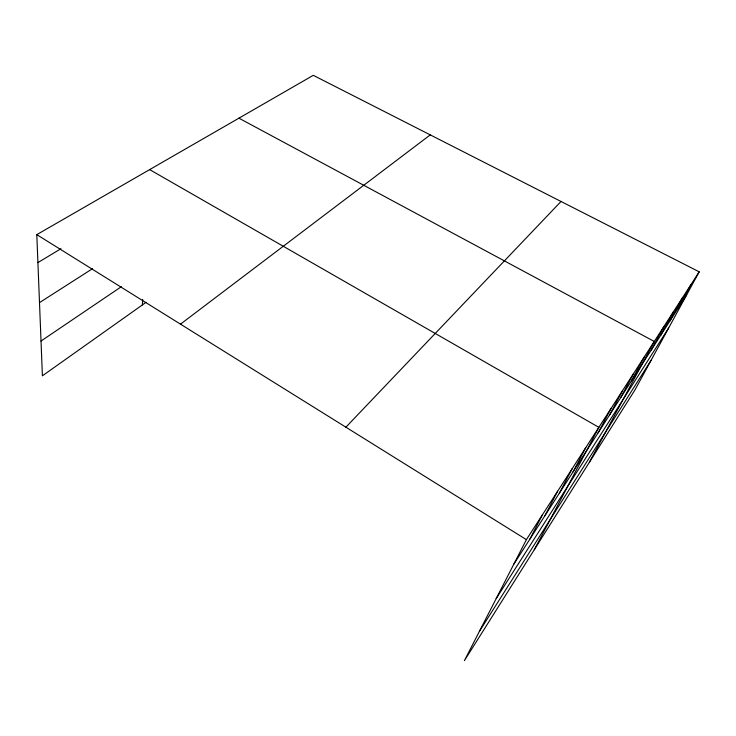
<?xml version="1.0" encoding="UTF-8"?>
<svg xmlns="http://www.w3.org/2000/svg" width="736" height="736" viewBox="0 0 736 736"><rect width="100%" height="100%" fill="white"/><g stroke="black" fill="none" stroke-linecap="round" stroke-linejoin="round"><path stroke-width="1.1" d="M142.379 304.934L142.674 299.405M699.2 271.823L526.396 539.635L464.388 660.67L635.14 389.638L699.2 271.823L313.288 75.33L36.8 234.637L42.403 375.82L146.022 302.349M529.81 539.23L542.432 514.786M544.925 515.688L557.63 491.225M559.296 493.304L572.065 468.86M572.976 471.988L585.792 447.589M534.29 549.718L598.856 427.34L149.656 169.611M598.101 432.851L610.944 408.6M609.656 414.837L622.5 390.687M620.724 397.596L633.549 373.566M631.332 381.073L644.129 357.172M589.38 462.272L654.267 341.458L238.924 118.174M651.268 350.014L663.992 326.388M660.643 335.404L673.32 311.926M669.668 321.347L682.29 298.034M678.344 307.823L690.911 284.676M479.412 631.332L651.148 360.189M496.193 598.58L668.656 327.998M513.894 564.034L686.706 294.805M345.892 427.193L561.025 201.471M180.495 324.153L430.256 134.881M41.023 341.026L121.376 286.69M39.496 302.616L92.57 268.658M37.913 262.596L60.95 248.713M36.8 234.637L526.396 539.635"/></g></svg>
